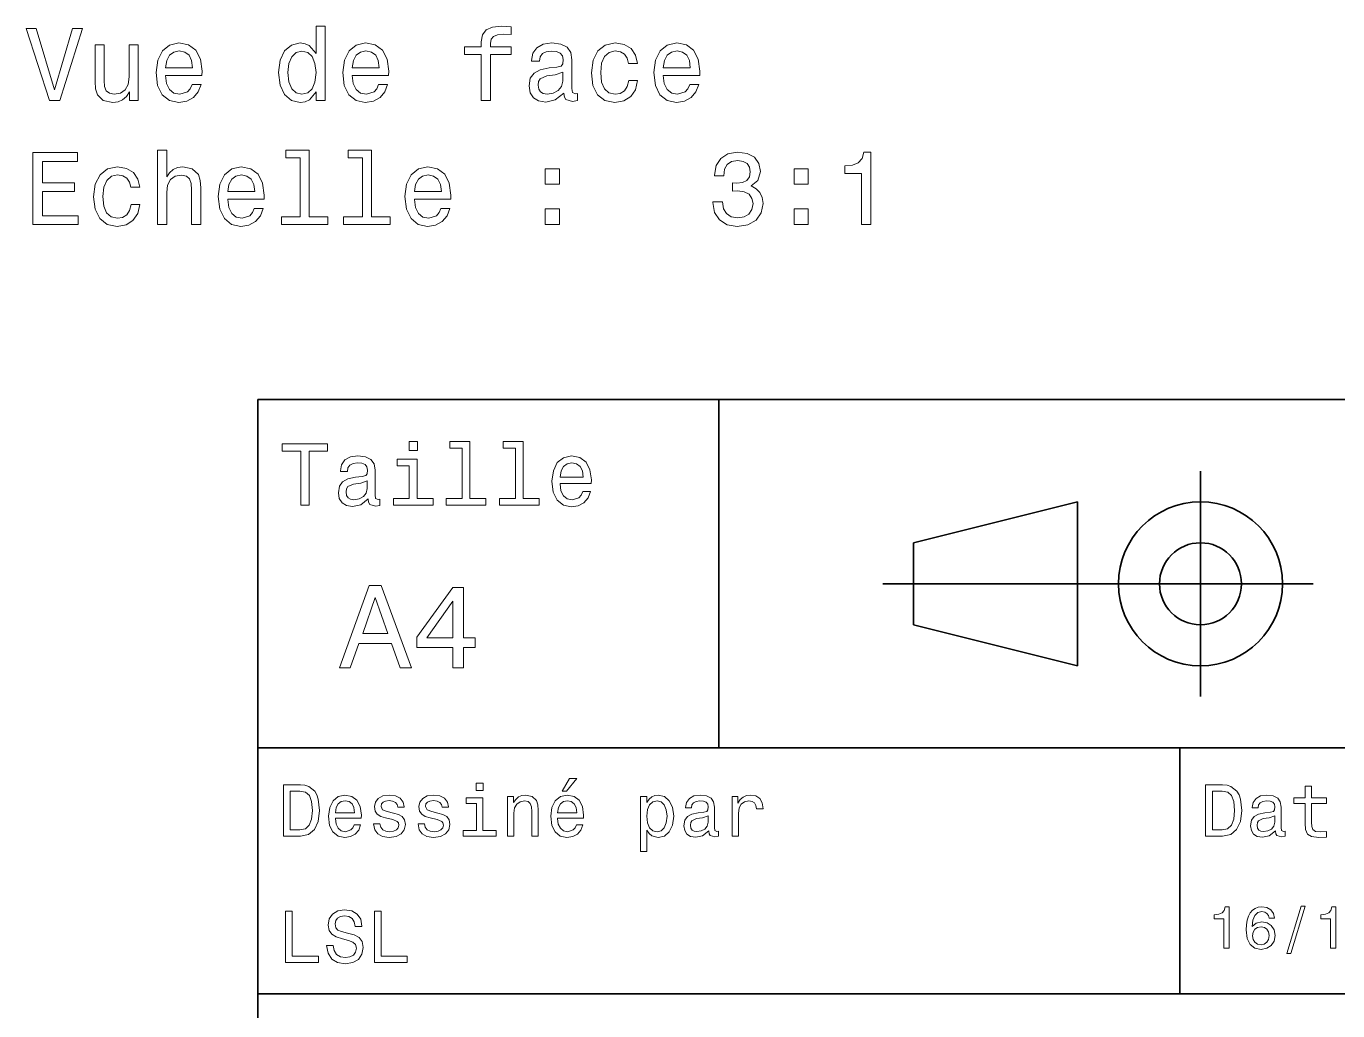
# Model space of a CAD drawing. Extents: x 0 to 297, y 0 to 210.
# Drawn here: x 85.7 to 149.7, y 40.2 to 88.2 of the extents above; entities that cross this region are included whole.
import ezdxf

# ---------------------------------------------------------------- set-up
doc = ezdxf.new("R2010")
doc.units = 0

msp = doc.modelspace()

# ---------------------------------------------------------------- linework, layer by layer
at = {"color": 7, "lineweight": 35}
for p, q in [((97, 10), (97, 70)), ((97, 70), (287, 70)), ((127.5, 61), (148.5, 61)), ((97, 53), (162, 53)), ((97, 41), (162, 41))]:
    msp.add_line(p, q, dxfattribs=at)
at = {"color": 7, "lineweight": 35, "ltscale": 0.425}
msp.add_line((119.5, 53), (119.5, 70), dxfattribs=at)
at = {"color": 7, "lineweight": 35, "ltscale": 0.275}
msp.add_line((143, 55.5), (143, 66.5), dxfattribs=at)
at = {"color": 7, "lineweight": 35, "ltscale": 0.206155}
for p, q in [((129, 63), (137, 65)), ((137, 57), (129, 59))]:
    msp.add_line(p, q, dxfattribs=at)
at = {"color": 7, "lineweight": 35, "ltscale": 0.2}
msp.add_line((137, 65), (137, 57), dxfattribs=at)
at = {"color": 7, "lineweight": 35, "ltscale": 0.1}
msp.add_line((129, 59), (129, 63), dxfattribs=at)
at = {"color": 7, "lineweight": 35, "ltscale": 0.3}
msp.add_line((142, 41), (142, 53), dxfattribs=at)
at = {"color": 7, "lineweight": 13}
for points in [[(87.960571, 88.086502), (87.083054, 85.105957), (86.180313, 88.086502), (85.70121, 88.086502), (86.830894, 84.581459), (87.335213, 84.581459), (88.439682, 88.086502)], [(99.847458, 85.000046), (99.847458, 84.581459), (100.291267, 84.581459), (100.291267, 88.202499), (99.852509, 88.202499), (99.852509, 86.876129), (99.51461, 87.259415), (99.307838, 87.350189), (99.070801, 87.38549), (98.642128, 87.28463), (98.30928, 87.002205), (98.092422, 86.548317), (98.016769, 85.938087), (98.092422, 85.327858), (98.30928, 84.868919), (98.642128, 84.581459), (99.070801, 84.485641), (99.307838, 84.520943), (99.519653, 84.611717)], [(107.90654, 86.820656), (107.90654, 84.581459), (108.350342, 84.581459), (108.350342, 86.820656), (109.358994, 86.820656), (109.358994, 87.198891), (108.350342, 87.198891), (108.350342, 87.365318), (108.385651, 87.567047), (108.50164, 87.703217), (108.698326, 87.783905), (108.980751, 87.814171), (109.358994, 87.793999), (109.358994, 88.177277), (108.879883, 88.202499), (108.446167, 88.157104), (108.14357, 88.020943), (107.962021, 87.783905), (107.90654, 87.446014), (107.90654, 87.198891), (107.094582, 87.198891), (107.094582, 86.820656)], [(91.163025, 87.289673), (90.719223, 87.289673), (90.719223, 85.726273), (90.668785, 85.363159), (90.522537, 85.100914), (90.295586, 84.939529), (89.998039, 84.889099), (89.761009, 84.929443), (89.609711, 85.050476), (89.523972, 85.257248), (89.503799, 85.549759), (89.503799, 87.289673), (89.059998, 87.289673), (89.059998, 85.509415), (89.075127, 85.151344), (89.170952, 84.85379), (89.463455, 84.581459), (89.93248, 84.485641), (90.184639, 84.520943), (90.401497, 84.611717), (90.588097, 84.768059), (90.739395, 84.995003), (90.739395, 84.581459), (91.163025, 84.581459)], [(92.499481, 85.806961), (94.274696, 85.806961), (94.279739, 86.013733), (94.199043, 86.593704), (93.977142, 87.027428), (93.624115, 87.289673), (93.155098, 87.38549), (92.696167, 87.28463), (92.34314, 87.002205), (92.116196, 86.543274), (92.0355, 85.938087), (92.111153, 85.317772), (92.338097, 84.863876), (92.686081, 84.581459), (93.139969, 84.485641), (93.53334, 84.551201), (93.85611, 84.722672), (94.09314, 84.995003), (94.229309, 85.358116), (93.790543, 85.358116), (93.699768, 85.156387), (93.568642, 85.005089), (93.195442, 84.884056), (92.907982, 84.939529), (92.691124, 85.116043), (92.549911, 85.403503), (92.499481, 85.791832)], [(101.607544, 85.806961), (103.382767, 85.806961), (103.38781, 86.013733), (103.307114, 86.593704), (103.085213, 87.027428), (102.732185, 87.289673), (102.263168, 87.38549), (101.80423, 87.28463), (101.45121, 87.002205), (101.224266, 86.543274), (101.14357, 85.938087), (101.219223, 85.317772), (101.446167, 84.863876), (101.794144, 84.581459), (102.248039, 84.485641), (102.641411, 84.551201), (102.964172, 84.722672), (103.20121, 84.995003), (103.337372, 85.358116), (102.898613, 85.358116), (102.807838, 85.156387), (102.676712, 85.005089), (102.303513, 84.884056), (102.016052, 84.939529), (101.799194, 85.116043), (101.657982, 85.403503), (101.607544, 85.791832)], [(111.936081, 84.934486), (111.936081, 84.919357), (111.961296, 84.747887), (112.036942, 84.626846), (112.354668, 84.531029), (112.601784, 84.571373), (112.601784, 84.914314), (112.49588, 84.899185), (112.354668, 84.964745), (112.329453, 85.166473), (112.329453, 86.568489), (112.268936, 86.926559), (112.092422, 87.178719), (111.784782, 87.330017), (111.351067, 87.38549), (110.927429, 87.324974), (110.614754, 87.153503), (110.418068, 86.886215), (110.352509, 86.533188), (110.352509, 86.50293), (110.750916, 86.50293), (110.786224, 86.714745), (110.897171, 86.866043), (111.078728, 86.956818), (111.335938, 86.992119), (111.583054, 86.966904), (111.759567, 86.891258), (111.865471, 86.760132), (111.900772, 86.578575), (111.8806, 86.36676), (111.799911, 86.260857), (111.598183, 86.210419), (111.21994, 86.170074), (110.786224, 86.0793), (110.478584, 85.917915), (110.297028, 85.665756), (110.241554, 85.292557), (110.291985, 84.959702), (110.448326, 84.712585), (110.700485, 84.556244), (111.04847, 84.500771), (111.517487, 84.606674)], [(115.088097, 86.391975), (115.526855, 86.391975), (115.436081, 86.795433), (115.219223, 87.113159), (114.881325, 87.309845), (114.442566, 87.38549), (113.958412, 87.28463), (113.590256, 87.002205), (113.358269, 86.543274), (113.277573, 85.928001), (113.353226, 85.317772), (113.58017, 84.863876), (113.93824, 84.581459), (114.427429, 84.485641), (114.861153, 84.561287), (115.199051, 84.773102), (115.43103, 85.105957), (115.531898, 85.549759), (115.108269, 85.549759), (115.032623, 85.267342), (114.891411, 85.055519), (114.689682, 84.9244), (114.442566, 84.884056), (114.134926, 84.949615), (113.913025, 85.151344), (113.776855, 85.479156), (113.731468, 85.94313), (113.776855, 86.397018), (113.918068, 86.724831), (114.145012, 86.926559), (114.442566, 86.997162), (114.704811, 86.951775), (114.901497, 86.835785), (115.032623, 86.644142)], [(116.787659, 85.806961), (118.562881, 85.806961), (118.567917, 86.013733), (118.487228, 86.593704), (118.265327, 87.027428), (117.9123, 87.289673), (117.443283, 87.38549), (116.984344, 87.28463), (116.631325, 87.002205), (116.404373, 86.543274), (116.323685, 85.938087), (116.399338, 85.317772), (116.626282, 84.863876), (116.974258, 84.581459), (117.428154, 84.485641), (117.821526, 84.551201), (118.144287, 84.722672), (118.381317, 84.995003), (118.517487, 85.358116), (118.078728, 85.358116), (117.987946, 85.156387), (117.856827, 85.005089), (117.483627, 84.884056), (117.196167, 84.939529), (116.979309, 85.116043), (116.838097, 85.403503), (116.787659, 85.791832)], [(92.499481, 86.180161), (92.554955, 86.528145), (92.691124, 86.785347), (92.897896, 86.941689), (93.170227, 86.997162), (93.437515, 86.941689), (93.644295, 86.785347), (93.77037, 86.528145), (93.815765, 86.180161)], [(99.146454, 86.987076), (99.438957, 86.916473), (99.660858, 86.719788), (99.791985, 86.391975), (99.842422, 85.938087), (99.791985, 85.479156), (99.660858, 85.151344), (99.438957, 84.949615), (99.146454, 84.884056), (98.86908, 84.949615), (98.657257, 85.151344), (98.516052, 85.4842), (98.470657, 85.938087), (98.516052, 86.386932), (98.657257, 86.714745), (98.86908, 86.916473)], [(101.607544, 86.180161), (101.663025, 86.528145), (101.799194, 86.785347), (102.005966, 86.941689), (102.278297, 86.997162), (102.545593, 86.941689), (102.752365, 86.785347), (102.878441, 86.528145), (102.923828, 86.180161)], [(116.787659, 86.180161), (116.84314, 86.528145), (116.979309, 86.785347), (117.186081, 86.941689), (117.458412, 86.997162), (117.725708, 86.941689), (117.93248, 86.785347), (118.058556, 86.528145), (118.103943, 86.180161)], [(111.885651, 85.529587), (111.825127, 85.267342), (111.663742, 85.065605), (111.421669, 84.934486), (111.124115, 84.889099), (110.93248, 84.914314), (110.79631, 84.995003), (110.710571, 85.136215), (110.685356, 85.332901), (110.705536, 85.509415), (110.786224, 85.63549), (111.108994, 85.776703), (111.517487, 85.837219), (111.885651, 85.95826)], [(86.023972, 78.53463), (88.242996, 78.53463), (88.242996, 78.95826), (86.487953, 78.95826), (86.487953, 80.143417), (88.051353, 80.143417), (88.051353, 80.562004), (86.487953, 80.562004), (86.487953, 81.611), (88.202652, 81.611), (88.202652, 82.03463), (86.023972, 82.03463)], [(92.111153, 78.53463), (92.554955, 78.53463), (92.554955, 80.09803), (92.600342, 80.4561), (92.746597, 80.718346), (92.973541, 80.87973), (93.276138, 80.940247), (93.518211, 80.889816), (93.66951, 80.753647), (93.745155, 80.526703), (93.77037, 80.224113), (93.77037, 78.53463), (94.214172, 78.53463), (94.214172, 80.314888), (94.194, 80.672958), (94.103226, 80.970512), (93.805672, 81.242844), (93.341698, 81.338661), (93.089539, 81.30336), (92.872681, 81.207542), (92.691124, 81.056244), (92.554955, 80.849472), (92.554955, 82.15567), (92.111153, 82.15567)], [(99.065765, 81.782471), (99.065765, 78.907829), (98.152939, 78.907829), (98.152939, 78.53463), (100.417343, 78.53463), (100.417343, 78.907829), (99.509567, 78.907829), (99.509567, 82.15567), (98.369797, 82.15567), (98.369797, 81.782471)], [(102.101784, 81.782471), (102.101784, 78.907829), (101.188957, 78.907829), (101.188957, 78.53463), (103.453369, 78.53463), (103.453369, 78.907829), (102.545593, 78.907829), (102.545593, 82.15567), (101.405823, 82.15567), (101.405823, 81.782471)], [(119.208412, 79.634056), (119.208412, 79.598747), (119.289101, 79.114601), (119.526138, 78.751488), (119.899338, 78.519501), (120.39357, 78.433762), (120.91806, 78.519501), (121.311432, 78.741402), (121.563599, 79.094429), (121.654373, 79.548317), (121.614029, 79.845871), (121.503082, 80.087944), (121.321518, 80.274544), (121.079453, 80.410713), (121.407257, 80.683044), (121.523254, 81.11676), (121.447601, 81.510132), (121.230743, 81.807686), (120.877716, 81.994286), (120.39357, 82.059845), (119.939682, 81.979156), (119.59169, 81.757256), (119.364746, 81.404228), (119.289101, 80.935204), (119.289101, 80.899902), (119.737946, 80.899902), (119.77829, 81.222672), (119.909424, 81.454659), (120.121231, 81.595871), (120.418785, 81.646301), (120.68103, 81.605957), (120.872681, 81.500046), (120.98867, 81.328575), (121.034058, 81.096588), (120.98867, 80.849472), (120.86763, 80.683044), (120.655815, 80.582184), (120.368347, 80.551918), (120.171661, 80.556961), (120.171661, 80.158546), (120.418785, 80.168633), (120.736511, 80.123245), (120.973541, 80.002213), (121.114746, 79.805527), (121.165184, 79.548317), (121.109711, 79.255814), (120.963455, 79.038956), (120.731461, 78.902786), (120.423828, 78.857399), (120.10611, 78.907829), (119.874115, 79.059128), (119.727859, 79.301201), (119.672386, 79.634056)], [(126.460571, 78.53463), (126.919502, 78.53463), (126.919502, 82.059845), (126.576569, 82.059845), (126.485786, 81.752213), (126.30423, 81.545441), (126.026855, 81.4244), (125.64357, 81.384056), (125.64357, 81.025986), (126.460571, 81.025986)], [(90.799911, 80.345146), (91.23867, 80.345146), (91.147896, 80.748604), (90.931038, 81.06633), (90.59314, 81.263016), (90.154381, 81.338661), (89.670227, 81.237801), (89.302071, 80.955376), (89.070084, 80.496445), (88.989395, 79.881172), (89.065041, 79.270943), (89.291985, 78.817047), (89.650055, 78.53463), (90.139252, 78.438812), (90.572968, 78.514458), (90.910858, 78.726273), (91.142853, 79.059128), (91.243713, 79.50293), (90.820084, 79.50293), (90.744438, 79.220512), (90.603226, 79.00869), (90.401497, 78.877571), (90.154381, 78.837227), (89.846741, 78.902786), (89.62484, 79.104515), (89.48867, 79.432327), (89.443283, 79.896301), (89.48867, 80.350189), (89.629883, 80.678001), (89.856827, 80.87973), (90.154381, 80.950333), (90.416626, 80.904945), (90.613312, 80.788956), (90.744438, 80.597313)], [(95.5355, 79.760132), (97.310715, 79.760132), (97.315765, 79.966904), (97.235069, 80.546875), (97.013168, 80.980598), (96.660141, 81.242844), (96.191124, 81.338661), (95.732185, 81.237801), (95.379166, 80.955376), (95.152214, 80.496445), (95.071526, 79.891258), (95.147171, 79.270943), (95.374115, 78.817047), (95.722099, 78.53463), (96.175995, 78.438812), (96.569366, 78.504372), (96.892128, 78.675842), (97.129166, 78.948174), (97.265327, 79.311287), (96.826569, 79.311287), (96.735794, 79.109558), (96.604668, 78.95826), (96.231468, 78.837227), (95.944, 78.8927), (95.727142, 79.069214), (95.585938, 79.356674), (95.5355, 79.745003)], [(104.64357, 79.760132), (106.418785, 79.760132), (106.423828, 79.966904), (106.34314, 80.546875), (106.121239, 80.980598), (105.768211, 81.242844), (105.299194, 81.338661), (104.840256, 81.237801), (104.487228, 80.955376), (104.260284, 80.496445), (104.179596, 79.891258), (104.255241, 79.270943), (104.482185, 78.817047), (104.83017, 78.53463), (105.284058, 78.438812), (105.677429, 78.504372), (106.000198, 78.675842), (106.237228, 78.948174), (106.373398, 79.311287), (105.934639, 79.311287), (105.843857, 79.109558), (105.712738, 78.95826), (105.339539, 78.837227), (105.052071, 78.8927), (104.835213, 79.069214), (104.694, 79.356674), (104.64357, 79.745003)], [(95.5355, 80.133331), (95.590981, 80.481316), (95.727142, 80.738518), (95.933914, 80.894859), (96.206253, 80.950333), (96.473541, 80.894859), (96.680313, 80.738518), (96.806396, 80.481316), (96.851784, 80.133331)], [(104.64357, 80.133331), (104.699051, 80.481316), (104.835213, 80.738518), (105.041985, 80.894859), (105.314323, 80.950333), (105.581612, 80.894859), (105.788383, 80.738518), (105.914467, 80.481316), (105.959854, 80.133331)], [(111.023254, 80.491402), (111.719223, 80.491402), (111.719223, 81.242844), (111.023254, 81.242844)], [(123.167343, 80.491402), (123.863312, 80.491402), (123.863312, 81.242844), (123.167343, 81.242844)], [(111.023254, 78.53463), (111.719223, 78.53463), (111.719223, 79.286072), (111.023254, 79.286072)], [(123.167343, 78.53463), (123.863312, 78.53463), (123.863312, 79.286072), (123.167343, 79.286072)], [(104.786743, 67.940918), (104.384727, 67.940918), (104.384727, 67.508644), (104.786743, 67.508644)], [(106.969742, 67.621033), (106.969742, 65.157059), (106.187317, 65.157059), (106.187317, 64.837173), (108.128242, 64.837173), (108.128242, 65.157059), (107.350143, 65.157059), (107.350143, 67.940918), (106.373199, 67.940918), (106.373199, 67.621033)], [(109.572044, 67.621033), (109.572044, 65.157059), (108.789627, 65.157059), (108.789627, 64.837173), (110.730545, 64.837173), (110.730545, 65.157059), (109.952454, 65.157059), (109.952454, 67.940918), (108.975502, 67.940918), (108.975502, 67.621033)], [(99.102303, 64.837173), (99.5, 64.837173), (99.5, 67.47406), (100.407784, 67.47406), (100.407784, 67.837173), (98.190201, 67.837173), (98.190201, 67.47406), (99.102303, 67.47406)], [(102.387611, 65.139771), (102.387611, 65.126801), (102.409225, 64.979828), (102.47406, 64.876076), (102.746399, 64.793945), (102.958214, 64.828529), (102.958214, 65.122475), (102.867432, 65.109505), (102.746399, 65.165703), (102.724785, 65.338615), (102.724785, 66.540344), (102.672913, 66.84726), (102.521614, 67.0634), (102.257927, 67.193085), (101.886169, 67.240631), (101.523056, 67.188759), (101.255043, 67.041786), (101.086456, 66.812675), (101.030258, 66.510086), (101.030258, 66.484146), (101.371758, 66.484146), (101.402016, 66.665703), (101.497116, 66.795387), (101.65274, 66.873199), (101.873199, 66.903458), (102.085014, 66.881844), (102.236313, 66.817001), (102.327087, 66.704605), (102.357346, 66.548988), (102.340057, 66.367432), (102.270897, 66.276657), (102.097984, 66.233429), (101.773773, 66.198845), (101.402016, 66.121033), (101.138329, 65.982704), (100.982712, 65.766571), (100.935158, 65.446686), (100.978386, 65.161385), (101.112389, 64.949562), (101.328529, 64.815559), (101.626801, 64.768013), (102.028816, 64.858788)], [(111.750717, 65.887604), (113.272339, 65.887604), (113.276657, 66.064842), (113.207497, 66.561958), (113.017288, 66.933716), (112.714699, 67.158501), (112.312683, 67.240631), (111.919312, 67.154175), (111.616714, 66.912102), (111.422188, 66.51873), (111.353027, 66), (111.41787, 65.4683), (111.612396, 65.079247), (111.91066, 64.837173), (112.299713, 64.755043), (112.636887, 64.811234), (112.913544, 64.958214), (113.116714, 65.191643), (113.233429, 65.502876), (112.857346, 65.502876), (112.779541, 65.329971), (112.667145, 65.200287), (112.34726, 65.096542), (112.100868, 65.144089), (111.914986, 65.295387), (111.793945, 65.541786), (111.750717, 65.874634)], [(104.773773, 65.157059), (104.773773, 67.080688), (103.796829, 67.080688), (103.796829, 66.756485), (104.393372, 66.756485), (104.393372, 65.157059), (103.615273, 65.157059), (103.615273, 64.837173), (105.560516, 64.837173), (105.560516, 65.157059)], [(111.750717, 66.207489), (111.798271, 66.50576), (111.914986, 66.726219), (112.092216, 66.860229), (112.325653, 66.907776), (112.554756, 66.860229), (112.731987, 66.726219), (112.840057, 66.50576), (112.878967, 66.207489)], [(102.344383, 65.649857), (102.292511, 65.425072), (102.154182, 65.252159), (101.946686, 65.139771), (101.691643, 65.100861), (101.527374, 65.122475), (101.41066, 65.191643), (101.337173, 65.312675), (101.315559, 65.481262), (101.332855, 65.632561), (101.402016, 65.740631), (101.678673, 65.861671), (102.028816, 65.913544), (102.344383, 66.017288)], [(100.982712, 56.9049), (101.51297, 56.9049), (101.933716, 58.080692), (103.530258, 58.080692), (103.951012, 56.9049), (104.492798, 56.9049), (103.028816, 60.910664), (102.440926, 60.910664)], [(106.521614, 56.9049), (107.040344, 56.9049), (107.040344, 57.896255), (107.610954, 57.896255), (107.610954, 58.357349), (107.040344, 58.357349), (107.040344, 60.818443), (106.515854, 60.818443), (104.763687, 58.403458), (104.763687, 57.896255), (106.521614, 57.896255)], [(102.118156, 58.570606), (102.734871, 60.334293), (103.351585, 58.570606)], [(105.247841, 58.357349), (106.521614, 60.149857), (106.521614, 58.357349)], [(107.992798, 51.27702), (107.657784, 51.27702), (107.657784, 50.916786), (107.992798, 50.916786)], [(111.84726, 50.88797), (112.059799, 50.88797), (112.560516, 51.500362), (112.207489, 51.500362)], [(99.080688, 51.190563), (98.248558, 51.190563), (98.248558, 48.690563), (99.080688, 48.690563), (99.473343, 48.769814), (99.765129, 49.011169), (99.945244, 49.40382), (100.010086, 49.940563), (99.952446, 50.488113), (99.880402, 50.70425), (99.779541, 50.877163), (99.487755, 51.111313), (99.296829, 51.168949)], [(99.055473, 50.891571), (99.329254, 50.837536), (99.516571, 50.671829), (99.628242, 50.376442), (99.664268, 49.940563), (99.624641, 49.519093), (99.51297, 49.223705), (99.322044, 49.047192), (99.055473, 48.989555), (98.583572, 48.989555), (98.583572, 50.891571)], [(100.784584, 49.565922), (102.052597, 49.565922), (102.056198, 49.713619), (101.998558, 50.127884), (101.840057, 50.437683), (101.587898, 50.625), (101.252884, 50.693443), (100.925072, 50.621399), (100.672913, 50.41967), (100.510803, 50.091862), (100.453171, 49.659584), (100.507202, 49.216499), (100.669312, 48.892292), (100.91787, 48.690563), (101.242073, 48.62212), (101.523056, 48.668949), (101.753601, 48.791428), (101.922913, 48.98595), (102.020172, 49.245319), (101.706772, 49.245319), (101.64193, 49.101227), (101.548271, 48.993156), (101.2817, 48.9067), (101.07637, 48.946327), (100.921471, 49.072407), (100.820602, 49.27774), (100.784584, 49.555115)], [(103.623199, 49.818085), (103.317001, 49.890129), (103.090057, 49.972984), (103.014412, 50.142292), (103.036026, 50.261169), (103.111671, 50.347622), (103.234146, 50.401657), (103.41066, 50.423271), (103.579971, 50.401657), (103.713257, 50.336815), (103.799713, 50.239555), (103.835732, 50.109871), (104.145531, 50.109871), (104.145531, 50.117077), (104.091499, 50.351227), (103.943802, 50.534943), (103.713257, 50.650219), (103.41066, 50.693443), (103.104469, 50.650219), (102.881126, 50.531342), (102.740631, 50.354828), (102.697403, 50.131485), (102.729828, 49.915348), (102.830688, 49.76405), (102.996399, 49.655983), (103.237755, 49.580334), (103.590775, 49.493877), (103.806915, 49.40382), (103.864555, 49.331772), (103.886169, 49.223705), (103.853745, 49.09042), (103.767288, 48.989555), (103.626801, 48.924713), (103.439484, 48.903099), (103.241356, 48.924713), (103.09726, 49.000362), (103, 49.122841), (102.960373, 49.292149), (102.654175, 49.292149), (102.704613, 49.003963), (102.852303, 48.795029), (103.086456, 48.668949), (103.41066, 48.62212), (103.749283, 48.668949), (103.997841, 48.795029), (104.149139, 48.996758), (104.203171, 49.259727), (104.163544, 49.486671), (104.051872, 49.641571), (103.868156, 49.742435)], [(105.791786, 49.818085), (105.485588, 49.890129), (105.258644, 49.972984), (105.182999, 50.142292), (105.204613, 50.261169), (105.280258, 50.347622), (105.40274, 50.401657), (105.579254, 50.423271), (105.748558, 50.401657), (105.881844, 50.336815), (105.9683, 50.239555), (106.004326, 50.109871), (106.314117, 50.109871), (106.314117, 50.117077), (106.260086, 50.351227), (106.112396, 50.534943), (105.881844, 50.650219), (105.579254, 50.693443), (105.273056, 50.650219), (105.049713, 50.531342), (104.909225, 50.354828), (104.865997, 50.131485), (104.898415, 49.915348), (104.999283, 49.76405), (105.164986, 49.655983), (105.406342, 49.580334), (105.759369, 49.493877), (105.975502, 49.40382), (106.033142, 49.331772), (106.054756, 49.223705), (106.022339, 49.09042), (105.935883, 48.989555), (105.795387, 48.924713), (105.60807, 48.903099), (105.409943, 48.924713), (105.265854, 49.000362), (105.168587, 49.122841), (105.12896, 49.292149), (104.822769, 49.292149), (104.873199, 49.003963), (105.020897, 48.795029), (105.255043, 48.668949), (105.579254, 48.62212), (105.91787, 48.668949), (106.166428, 48.795029), (106.317726, 48.996758), (106.371758, 49.259727), (106.33213, 49.486671), (106.220459, 49.641571), (106.036743, 49.742435)], [(107.981987, 48.957134), (107.981987, 50.560158), (107.16787, 50.560158), (107.16787, 50.289986), (107.664986, 50.289986), (107.664986, 48.957134), (107.016571, 48.957134), (107.016571, 48.690563), (108.637611, 48.690563), (108.637611, 48.957134)], [(109.181557, 48.690563), (109.498558, 48.690563), (109.498558, 49.807278), (109.530983, 50.063042), (109.635445, 50.250362), (109.797546, 50.365635), (110.013687, 50.408863), (110.1866, 50.372841), (110.29467, 50.275578), (110.348701, 50.113472), (110.366714, 49.897335), (110.366714, 48.690563), (110.683716, 48.690563), (110.683716, 49.962177), (110.669312, 50.217941), (110.604469, 50.430477), (110.39193, 50.625), (110.060516, 50.693443), (109.876801, 50.668228), (109.721901, 50.599785), (109.588615, 50.484512), (109.484146, 50.329613), (109.484146, 50.625), (109.181557, 50.625)], [(111.627518, 49.565922), (112.895531, 49.565922), (112.899132, 49.713619), (112.841499, 50.127884), (112.682999, 50.437683), (112.430832, 50.625), (112.095825, 50.693443), (111.768013, 50.621399), (111.515854, 50.41967), (111.353745, 50.091862), (111.296112, 49.659584), (111.350143, 49.216499), (111.512245, 48.892292), (111.760803, 48.690563), (112.085014, 48.62212), (112.365997, 48.668949), (112.596542, 48.791428), (112.765854, 48.98595), (112.863113, 49.245319), (112.549713, 49.245319), (112.484871, 49.101227), (112.391212, 48.993156), (112.124641, 48.9067), (111.919312, 48.946327), (111.764412, 49.072407), (111.663544, 49.27774), (111.627518, 49.555115)], [(115.986313, 50.326012), (115.986313, 50.625), (115.669312, 50.625), (115.669312, 47.941284), (115.986313, 47.941284), (115.986313, 48.98595), (116.097984, 48.816643), (116.22406, 48.704971), (116.541069, 48.62212), (116.843658, 48.690563), (117.081413, 48.895893), (117.236313, 49.2201), (117.293945, 49.659584), (117.236313, 50.095463), (117.081413, 50.41967), (116.843658, 50.621399), (116.541069, 50.693443), (116.368156, 50.671829), (116.220459, 50.603386), (116.094383, 50.488113)], [(119.005043, 48.942726), (119.005043, 48.931919), (119.023056, 48.809441), (119.077087, 48.722984), (119.304031, 48.654541), (119.480545, 48.683357), (119.480545, 48.928314), (119.4049, 48.917507), (119.304031, 48.96434), (119.286026, 49.108429), (119.286026, 50.109871), (119.242798, 50.365635), (119.116714, 50.54575), (118.896973, 50.65382), (118.587173, 50.693443), (118.284584, 50.650219), (118.061241, 50.52774), (117.920746, 50.336815), (117.873917, 50.084656), (117.873917, 50.063042), (118.158501, 50.063042), (118.183716, 50.21434), (118.26297, 50.322407), (118.392654, 50.387249), (118.57637, 50.412464), (118.752884, 50.394455), (118.878967, 50.34042), (118.954613, 50.246758), (118.979828, 50.117077), (118.965416, 49.965778), (118.907784, 49.890129), (118.763687, 49.854107), (118.493515, 49.825291), (118.183716, 49.760448), (117.963974, 49.645176), (117.834297, 49.465057), (117.79467, 49.19849), (117.830688, 48.960735), (117.942368, 48.784222), (118.122482, 48.67255), (118.37104, 48.632927), (118.706055, 48.708576)], [(120.143372, 48.690563), (120.460373, 48.690563), (120.460373, 49.796471), (120.492798, 50.063042), (120.590057, 50.253963), (120.748558, 50.369236), (120.961098, 50.408863), (121.119598, 50.383648), (121.238472, 50.3116), (121.310516, 50.189121), (121.335739, 50.023415), (121.656342, 50.023415), (121.613113, 50.315205), (121.49424, 50.524136), (121.296112, 50.650219), (121.02594, 50.693443), (120.842224, 50.664627), (120.683716, 50.592579), (120.543228, 50.4701), (120.431557, 50.304398), (120.431557, 50.625), (120.143372, 50.625)], [(144.080688, 51.190563), (143.248566, 51.190563), (143.248566, 48.690563), (144.080688, 48.690563), (144.473343, 48.769814), (144.765137, 49.011169), (144.945251, 49.40382), (145.010086, 49.940563), (144.952454, 50.488113), (144.880402, 50.70425), (144.779541, 50.877163), (144.487747, 51.111313), (144.296829, 51.168949)], [(144.055481, 50.891571), (144.329254, 50.837536), (144.516571, 50.671829), (144.628235, 50.376442), (144.664261, 49.940563), (144.624634, 49.519093), (144.51297, 49.223705), (144.322052, 49.047192), (144.055481, 48.989555), (143.583572, 48.989555), (143.583572, 50.891571)], [(146.656342, 48.942726), (146.656342, 48.931919), (146.674347, 48.809441), (146.728394, 48.722984), (146.955338, 48.654541), (147.131851, 48.683357), (147.131851, 48.928314), (147.056198, 48.917507), (146.955338, 48.96434), (146.937317, 49.108429), (146.937317, 50.109871), (146.894089, 50.365635), (146.768005, 50.54575), (146.548264, 50.65382), (146.23848, 50.693443), (145.935883, 50.650219), (145.71254, 50.52774), (145.572052, 50.336815), (145.525223, 50.084656), (145.525223, 50.063042), (145.809799, 50.063042), (145.835022, 50.21434), (145.914261, 50.322407), (146.043945, 50.387249), (146.227661, 50.412464), (146.404175, 50.394455), (146.530258, 50.34042), (146.605911, 50.246758), (146.631119, 50.117077), (146.616714, 49.965778), (146.559082, 49.890129), (146.414978, 49.854107), (146.144806, 49.825291), (145.835022, 49.760448), (145.61528, 49.645176), (145.485596, 49.465057), (145.445969, 49.19849), (145.481995, 48.960735), (145.593658, 48.784222), (145.773773, 48.67255), (146.022339, 48.632927), (146.357346, 48.708576)], [(148.100861, 50.289986), (148.100861, 49.320965), (148.122482, 49.007565), (148.223343, 48.791428), (148.425079, 48.665348), (148.767288, 48.62212), (149.141937, 48.640129), (149.141937, 48.913906), (148.868149, 48.892292), (148.619598, 48.921112), (148.486313, 49.011169), (148.42868, 49.162464), (148.417862, 49.375), (148.417862, 50.289986), (149.141937, 50.289986), (149.141937, 50.560158), (148.417862, 50.560158), (148.417862, 51.125721), (148.100861, 51.125721), (148.100861, 50.560158), (147.553314, 50.560158), (147.553314, 50.289986)], [(100.784584, 49.832493), (100.824211, 50.081055), (100.921471, 50.264771), (101.069168, 50.376442), (101.263687, 50.416069), (101.454613, 50.376442), (101.602303, 50.264771), (101.69236, 50.081055), (101.724785, 49.832493)], [(111.627518, 49.832493), (111.667145, 50.081055), (111.764412, 50.264771), (111.912102, 50.376442), (112.106628, 50.416069), (112.297546, 50.376442), (112.445244, 50.264771), (112.535301, 50.081055), (112.567726, 49.832493)], [(116.48703, 48.9067), (116.274498, 48.953533), (116.119598, 49.097622), (116.022339, 49.331772), (115.989914, 49.659584), (116.022339, 49.983791), (116.119598, 50.217941), (116.274498, 50.358429), (116.48703, 50.408863), (116.681557, 50.358429), (116.836456, 50.21434), (116.933716, 49.98019), (116.969742, 49.659584), (116.933716, 49.335377), (116.836456, 49.097622), (116.681557, 48.953533)], [(118.969025, 49.367798), (118.925797, 49.180477), (118.810516, 49.036385), (118.637611, 48.942726), (118.425072, 48.910305), (118.288185, 48.928314), (118.190926, 48.98595), (118.129684, 49.086815), (118.111671, 49.227306), (118.126083, 49.353386), (118.183716, 49.443443), (118.414268, 49.544312), (118.706055, 49.587536), (118.969025, 49.673992)], [(146.620316, 49.367798), (146.577087, 49.180477), (146.461823, 49.036385), (146.28891, 48.942726), (146.07637, 48.910305), (145.939484, 48.928314), (145.842224, 48.98595), (145.780975, 49.086815), (145.76297, 49.227306), (145.777374, 49.353386), (145.835022, 49.443443), (146.065567, 49.544312), (146.357346, 49.587536), (146.620316, 49.673992)], [(98.353027, 42.530979), (99.959656, 42.530979), (99.959656, 42.833572), (98.684441, 42.833572), (98.684441, 45.030979), (98.353027, 45.030979)], [(100.683716, 43.355907), (100.355911, 43.355907), (100.427956, 42.974064), (100.60807, 42.693085), (100.885445, 42.523773), (101.260086, 42.462536), (101.631126, 42.520172), (101.908501, 42.678673), (102.085014, 42.927231), (102.149857, 43.255043), (102.095825, 43.55043), (101.944527, 43.741352), (101.69957, 43.867435), (101.371758, 43.961094), (101.090775, 44.029537), (100.907059, 44.108788), (100.802597, 44.224064), (100.770172, 44.404179), (100.802597, 44.56628), (100.896255, 44.688759), (101.040344, 44.771614), (101.238472, 44.80043), (101.440201, 44.764408), (101.598701, 44.667145), (101.703171, 44.505043), (101.753601, 44.285301), (102.081413, 44.285301), (102.081413, 44.292507), (102.023773, 44.631123), (101.854469, 44.883286), (101.587898, 45.041786), (101.227669, 45.095821), (100.903458, 45.041786), (100.651299, 44.890488), (100.489197, 44.656338), (100.431557, 44.353745), (100.478386, 44.083572), (100.615273, 43.899857), (100.831413, 43.777378), (101.126801, 43.683716), (101.418587, 43.600864), (101.638329, 43.521614), (101.771614, 43.406338), (101.818443, 43.219021), (101.775215, 43.028099), (101.663544, 42.884007), (101.49424, 42.793949), (101.274498, 42.765129), (101.029541, 42.804756), (100.842216, 42.920029), (100.723343, 43.107349)], [(102.690201, 42.530979), (104.296829, 42.530979), (104.296829, 42.833572), (103.021614, 42.833572), (103.021614, 45.030979), (102.690201, 45.030979)], [(144.14122, 43.224785), (144.403458, 43.224785), (144.403458, 45.239193), (144.207504, 45.239193), (144.155624, 45.0634), (144.05188, 44.945248), (143.893372, 44.876083), (143.674362, 44.853027), (143.674362, 44.648415), (144.14122, 44.648415)], [(146.619598, 44.685879), (146.56485, 44.919308), (146.438049, 45.09222), (146.242081, 45.201729), (145.98848, 45.239193), (145.818451, 45.219021), (145.671478, 45.164265), (145.541794, 45.074928), (145.432281, 44.948128), (145.345825, 44.789627), (145.282425, 44.596542), (145.242081, 44.368877), (145.230545, 44.112392), (145.276657, 43.703171), (145.417877, 43.406342), (145.645538, 43.227665), (145.956772, 43.167149), (146.236313, 43.219021), (146.44957, 43.354469), (146.587906, 43.567726), (146.636887, 43.838619), (146.587906, 44.112392), (146.455338, 44.322769), (146.250732, 44.455334), (145.997116, 44.501442), (145.723343, 44.443806), (145.518738, 44.279541), (145.561966, 44.596542), (145.65419, 44.824207), (145.795395, 44.959656), (145.991364, 45.005764), (146.135452, 44.982712), (146.244965, 44.922192), (146.317001, 44.821327), (146.354477, 44.685879)], [(147.213257, 42.956772), (147.412109, 42.956772), (148.109512, 45.279541), (147.907791, 45.279541)], [(149.345825, 43.224785), (149.608078, 43.224785), (149.608078, 45.239193), (149.412109, 45.239193), (149.360229, 45.0634), (149.256485, 44.945248), (149.097992, 44.876083), (148.878967, 44.853027), (148.878967, 44.648415), (149.345825, 44.648415)], [(146.357361, 43.835735), (146.325653, 43.654179), (146.244965, 43.51585), (146.11528, 43.423634), (145.953888, 43.394814), (145.783859, 43.423634), (145.65419, 43.51297), (145.570602, 43.651299), (145.544678, 43.832855), (145.573486, 44.011528), (145.65419, 44.146976), (145.786743, 44.233429), (145.965424, 44.265129), (146.121048, 44.233429), (146.244965, 44.149857), (146.325653, 44.014412)]]:
    msp.add_lwpolyline(points, close=True, dxfattribs=at)
at = {"color": 7, "lineweight": 35}
for radius in [4, 2]:
    msp.add_circle((143, 61), radius, dxfattribs=at)

doc.saveas('drawing.dxf')
